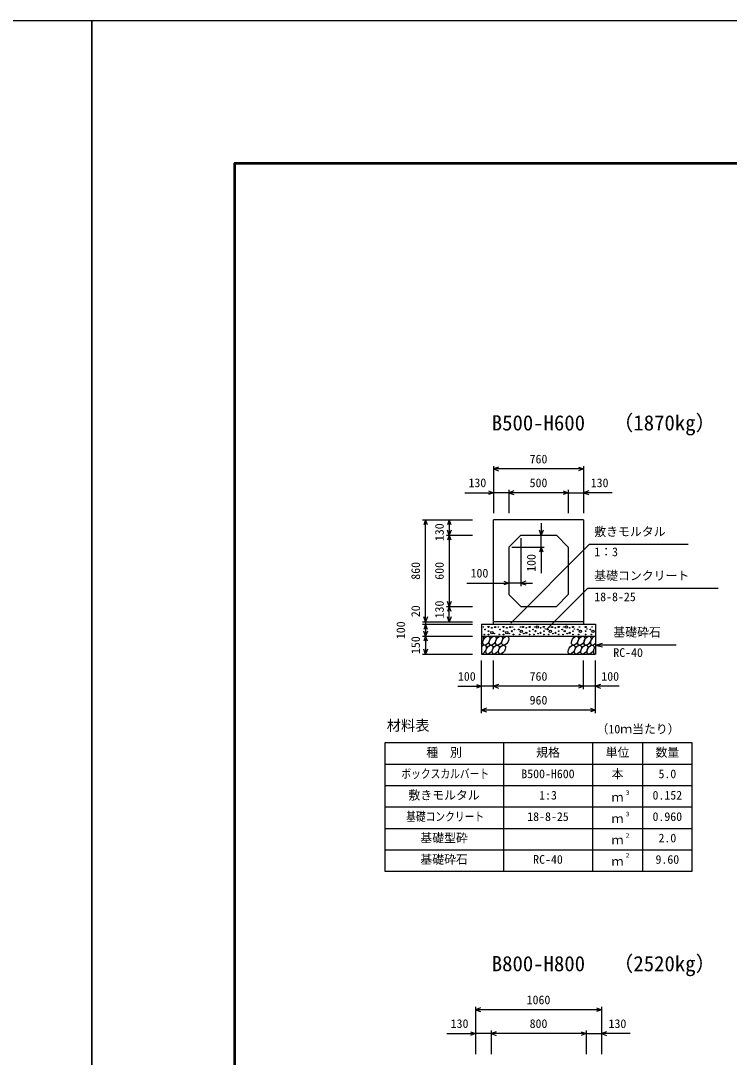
# Model space of a CAD drawing. Units: millimetres, scale not verified. Extents: x -50400 to 50400, y -17820 to 17820.
# Drawn here: x -600 to 5366, y 9099 to 17820 of the extents above; entities that cross this region are included whole.
import ezdxf
from ezdxf.enums import TextEntityAlignment as Align

# ---------------------------------------------------------------- set-up
doc = ezdxf.new("R2010")
doc.units = ezdxf.units.MM
doc.header["$LTSCALE"] = 60
for name, color, linetype, lineweight in [('0-0_DIM', 7, 'Continuous', 25), ('0-1_Defpoints', 5, 'Continuous', 25), ('0-2_HATCH', 6, 'Continuous', 25), ('0-3_HYO', 3, 'Continuous', 25), ('0-4_HYO2', 4, 'Continuous', 25), ('0-5_OUTLINE', 3, 'Continuous', 25), ('0-7_TXT', 7, 'Continuous', 25), ('0-8_WAKU', 3, 'Continuous', 25)]:
    doc.layers.add(name, color=color, linetype=linetype, lineweight=lineweight)
doc.styles.add('ＭＳ ゴシック', font='')
doc.styles.get('ＭＳ ゴシック').set_extended_font_data('MS Gothic')

msp = doc.modelspace()

# ---------------------------------------------------------------- linework, layer by layer
at = {"layer": '0-0_DIM'}
for p, q in [((3379.98, 14073.78), (3379.98, 13676.89)), ((4139.98, 14048.78), (3379.98, 14048.78)), ((4139.98, 14073.78), (4139.98, 13676.89)), ((3509.98, 13873.78), (3509.98, 13676.89)), ((4009.98, 13873.78), (4009.98, 13676.89)), ((3139.24, 13848.78), (3379.98, 13848.78)), ((3509.98, 13848.78), (3379.98, 13848.78)), ((4009.98, 13848.78), (3509.98, 13848.78)), ((4009.98, 13848.78), (4139.98, 13848.78)), ((4380.73, 13848.78), (4139.98, 13848.78)), ((2783.88, 13621.89), (3204.98, 13621.89)), ((2808.88, 12761.89), (2808.88, 13621.89)), ((3008.88, 13621.89), (3008.88, 13491.89)), ((3782.46, 13591.89), (3782.46, 13491.89)), ((2983.88, 13491.89), (3204.98, 13491.89)), ((3008.88, 13491.89), (3008.88, 12891.89)), ((3609.98, 13466.89), (3609.98, 13063.87)), ((3782.46, 13391.89), (3782.46, 13491.89)), ((3526.2, 12752.55), (4186.48, 13412.83)), ((3534.98, 13391.89), (3807.46, 13391.89)), ((3782.46, 13391.89), (3782.46, 13171.01)), ((5018.89, 13412.83), (4186.48, 13412.83)), ((3155.88, 13088.87), (3509.98, 13088.87)), ((3609.98, 13088.87), (3509.98, 13088.87)), ((3609.98, 13088.87), (3709.98, 13088.87)), ((3828.01, 12698.16), (4172.07, 13042.22)), ((5271.62, 13042.22), (4172.07, 13042.22)), ((2983.88, 12891.89), (3204.98, 12891.89)), ((3008.88, 12761.89), (3008.88, 12891.89)), ((2783.88, 12761.89), (3204.98, 12761.89)), ((2783.88, 12741.89), (3204.98, 12741.89)), ((2808.88, 12761.89), (2808.88, 12741.89)), ((2808.88, 12741.89), (2808.88, 12641.89)), ((2783.88, 12641.89), (3204.98, 12641.89)), ((2808.88, 12641.89), (2808.88, 12491.89)), ((4239.98, 12566.89), (4297.94, 12582.42)), ((4919.79, 12566.89), (4239.98, 12566.89)), ((4239.98, 12566.89), (4297.94, 12551.36)), ((2783.88, 12491.89), (3204.98, 12491.89)), ((3279.98, 11995.28), (3279.98, 12436.89)), ((3379.98, 12195.28), (3379.98, 12436.89)), ((4139.98, 12195.28), (4139.98, 12436.89)), ((4139.98, 12195.28), (4139.98, 12436.89)), ((4239.98, 11995.28), (4239.98, 12436.89)), ((3080.44, 12220.28), (3279.98, 12220.28)), ((3379.98, 12220.28), (3279.98, 12220.28)), ((4139.98, 12220.28), (3379.98, 12220.28)), ((4239.98, 12220.28), (4139.98, 12220.28)), ((4439.53, 12220.28), (4239.98, 12220.28)), ((4239.98, 12020.28), (3279.98, 12020.28)), ((3229.98, 9523.78), (3229.98, 9126.89)), ((4289.98, 9523.78), (4289.98, 9126.89)), ((4289.98, 9498.78), (3229.98, 9498.78)), ((2989.24, 9298.78), (3229.98, 9298.78)), ((3359.98, 9298.78), (3229.98, 9298.78)), ((3359.98, 9323.78), (3359.98, 9126.89)), ((4159.98, 9298.78), (3359.98, 9298.78)), ((4159.98, 9323.78), (4159.98, 9126.89)), ((4159.98, 9298.78), (4289.98, 9298.78)), ((4530.73, 9298.78), (4289.98, 9298.78))]:
    msp.add_line(p, q, dxfattribs=at)
for points in [[(3422.27, 14064.17), (3379.98, 14048.78), (3422.27, 14033.39)], [(4097.7, 14064.17), (4139.98, 14048.78), (4097.7, 14033.39)], [(3337.7, 13864.17), (3379.98, 13848.78), (3337.7, 13833.39)], [(3552.27, 13864.17), (3509.98, 13848.78), (3552.27, 13833.39)], [(3967.7, 13864.17), (4009.98, 13848.78), (3967.7, 13833.39)], [(4182.27, 13864.17), (4139.98, 13848.78), (4182.27, 13833.39)], [(2824.27, 13579.6), (2808.88, 13621.89), (2793.49, 13579.6)], [(3024.27, 13579.6), (3008.88, 13621.89), (2993.49, 13579.6)], [(3024.27, 13534.17), (3008.88, 13491.89), (2993.49, 13534.17)], [(3797.85, 13534.17), (3782.46, 13491.89), (3767.07, 13534.17)], [(3024.27, 13449.6), (3008.88, 13491.89), (2993.49, 13449.6)], [(3797.85, 13349.6), (3782.46, 13391.89), (3767.07, 13349.6)], [(3467.7, 13104.26), (3509.98, 13088.87), (3467.7, 13073.48)], [(3652.27, 13104.26), (3609.98, 13088.87), (3652.27, 13073.48)], [(3024.27, 12934.17), (3008.88, 12891.89), (2993.49, 12934.17)], [(3024.27, 12849.6), (3008.88, 12891.89), (2993.49, 12849.6)], [(2824.27, 12804.17), (2808.88, 12761.89), (2793.49, 12804.17)], [(2824.27, 12699.6), (2808.88, 12741.89), (2793.49, 12699.6)], [(3024.27, 12804.17), (3008.88, 12761.89), (2993.49, 12804.17)], [(2824.27, 12684.17), (2808.88, 12641.89), (2793.49, 12684.17)], [(2824.27, 12599.6), (2808.88, 12641.89), (2793.49, 12599.6)], [(2824.27, 12534.17), (2808.88, 12491.89), (2793.49, 12534.17)], [(3237.7, 12235.67), (3279.98, 12220.28), (3237.7, 12204.88)], [(3422.27, 12235.67), (3379.98, 12220.28), (3422.27, 12204.88)], [(4097.7, 12235.67), (4139.98, 12220.28), (4097.7, 12204.88)], [(4282.27, 12235.67), (4239.98, 12220.28), (4282.27, 12204.88)], [(3322.27, 12035.67), (3279.98, 12020.28), (3322.27, 12004.88)], [(4197.7, 12035.67), (4239.98, 12020.28), (4197.7, 12004.88)], [(3272.27, 9514.17), (3229.98, 9498.78), (3272.27, 9483.39)], [(4247.7, 9514.17), (4289.98, 9498.78), (4247.7, 9483.39)], [(3187.7, 9314.17), (3229.98, 9298.78), (3187.7, 9283.39)], [(3402.27, 9314.17), (3359.98, 9298.78), (3402.27, 9283.39)], [(4117.7, 9314.17), (4159.98, 9298.78), (4117.7, 9283.39)], [(4332.27, 9314.17), (4289.98, 9298.78), (4332.27, 9283.39)]]:
    msp.add_lwpolyline(points, dxfattribs=at)
at = {"layer": '0-1_Defpoints'}
for points in [[(-50400, -17820), (0, -17820), (0, 17820), (-50400, 17820)], [(0, -17820), (50400, -17820), (50400, 17820), (0, 17820)]]:
    msp.add_lwpolyline(points, close=True, dxfattribs=at)
at = {"layer": '0-2_HATCH'}
for centre, radius in [((3295.95, 12719.07), 2.5), ((3302.96, 12656.04), 2.5), ((3309.97, 12698.05), 2.5), ((3338.84, 12719.94), 5), ((3338.84, 12684.05), 2.5), ((3338.84, 12656.04), 2.5), ((3366.88, 12670.92), 10), ((3366.88, 12712.06), 2.5), ((3387.91, 12663.91), 2.5), ((3394.92, 12719.07), 5), ((3422.05, 12719.07), 2.5), ((3429.06, 12656.04), 2.5), ((3436.07, 12698.05), 2.5), ((3464.95, 12719.94), 5), ((3464.95, 12684.05), 2.5), ((3464.95, 12656.04), 2.5), ((3492.99, 12670.92), 10), ((3492.99, 12712.06), 2.5), ((3514.01, 12663.91), 2.5), ((3521.02, 12719.07), 5), ((3535.04, 12684.05), 5), ((3542.05, 12719.07), 2.5), ((3549.06, 12656.04), 2.5), ((3556.07, 12698.05), 2.5), ((3593.89, 12698.05), 2.5), ((3600.9, 12656.04), 2.5), ((3614.92, 12684.05), 10), ((3607.91, 12719.07), 2.5), ((3628.94, 12719.07), 5), ((3635.95, 12663.91), 2.5), ((3656.98, 12670.92), 5), ((3656.98, 12712.06), 2.5), ((3685.01, 12719.94), 5), ((3685.01, 12684.05), 2.5), ((3685.01, 12656.04), 2.5), ((3713.89, 12698.05), 2.5), ((3720.9, 12656.04), 2.5), ((3727.91, 12719.07), 2.5), ((3734.92, 12684.05), 5), ((3748.94, 12719.07), 10), ((3755.95, 12663.91), 2.5), ((3776.98, 12670.92), 5), ((3776.98, 12712.06), 2.5), ((3805.01, 12719.94), 5), ((3805.01, 12684.05), 2.5), ((3805.01, 12656.04), 2.5), ((3816.35, 12702.37), 2.5), ((3839.11, 12698.05), 2.5), ((3846.12, 12656.04), 2.5), ((3860.14, 12684.05), 10), ((3853.13, 12719.07), 2.5), ((3874.16, 12719.07), 5), ((3881.17, 12663.91), 2.5), ((3902.2, 12670.92), 5), ((3902.2, 12712.06), 2.5), ((3930.24, 12719.94), 5), ((3930.24, 12684.05), 2.5), ((3930.24, 12656.04), 2.5), ((3959.11, 12698.05), 2.5), ((3966.12, 12656.04), 2.5), ((3973.13, 12719.07), 2.5), ((3980.14, 12684.05), 5), ((3994.16, 12719.07), 10), ((4001.17, 12663.91), 2.5), ((4022.2, 12670.92), 5), ((4022.2, 12712.06), 2.5), ((4050.24, 12719.94), 5), ((4050.24, 12684.05), 2.5), ((4050.24, 12656.04), 2.5), ((4061.58, 12702.37), 2.5), ((4091.04, 12698.05), 2.5), ((4098.05, 12656.04), 2.5), ((4112.07, 12684.05), 10), ((4105.06, 12719.07), 2.5), ((4156.34, 12719.94), 5), ((4156.34, 12684.05), 2.5), ((4156.34, 12656.04), 2.5), ((4167.68, 12702.37), 2.5), ((4197.14, 12698.05), 2.5), ((4204.15, 12656.04), 2.5), ((4218.17, 12684.05), 10), ((4211.16, 12719.07), 2.5)]:
    msp.add_circle(centre, radius, dxfattribs=at)
for centre in [(3320.83, 12604.37), (3374.03, 12604.37), (3427.24, 12604.37), (3480.45, 12604.37), (4066.5, 12604.37), (4119.71, 12604.37), (4172.91, 12604.37), (3346.15, 12529.38), (3399.35, 12529.38), (3452.56, 12529.38), (4038.61, 12529.38), (4091.82, 12529.38), (4145.03, 12529.38), (4198.23, 12529.38)]:
    msp.add_ellipse(centre, major_axis=(21.81, 35.31), ratio=0.5792, dxfattribs=at)
for centre, start_param, end_param in [((3267.62, 12604.37), 4.385593, 6.6745444), ((3292.94, 12529.38), 3.5111464, 7.548991), ((4226.12, 12604.37), 0.3357715, 4.4411806), ((4251.44, 12529.38), 1.2110787, 3.5658734)]:
    msp.add_ellipse(centre, major_axis=(21.81, 35.31), ratio=0.5792, start_param=start_param, end_param=end_param, dxfattribs=at)
at = {"layer": '0-3_HYO'}
for p, q in [((3464.98, 11745.28), (3464.98, 10665.28)), ((4214.98, 11745.28), (4214.98, 10665.28)), ((4634.98, 11745.28), (4634.98, 10665.28)), ((2464.98, 11565.28), (5054.98, 11565.28))]:
    msp.add_line(p, q, dxfattribs=at)
msp.add_lwpolyline([(2464.98, 10665.28), (5054.98, 10665.28), (5054.98, 11745.28), (2464.98, 11745.28)], close=True, dxfattribs=at)
at = {"layer": '0-4_HYO2'}
for p, q in [((2464.98, 11385.28), (5054.98, 11385.28)), ((2464.98, 11205.28), (5054.98, 11205.28)), ((2464.98, 11025.28), (5054.98, 11025.28)), ((2464.98, 10845.28), (5054.98, 10845.28))]:
    msp.add_line(p, q, dxfattribs=at)
at = {"layer": '0-5_OUTLINE'}
for p, q in [((3379.98, 12741.89), (3379.98, 13621.89)), ((4139.98, 13621.89), (3379.98, 13621.89)), ((4139.98, 13621.89), (4139.98, 12741.89)), ((3909.98, 13491.89), (4009.98, 13391.89)), ((3509.98, 13391.89), (3509.98, 12991.89)), ((4009.98, 13391.89), (4009.98, 12991.89)), ((3609.98, 12891.89), (3509.98, 12991.89)), ((3909.98, 12891.89), (4009.98, 12991.89)), ((3609.98, 12891.89), (3909.98, 12891.89)), ((3279.98, 12741.89), (3279.98, 12491.89)), ((3279.98, 12741.89), (4239.98, 12741.89)), ((4139.98, 12761.89), (3379.98, 12761.89)), ((4239.98, 12741.89), (4239.98, 12491.89)), ((3279.98, 12641.89), (4239.98, 12641.89)), ((3279.98, 12491.89), (4239.98, 12491.89))]:
    msp.add_line(p, q, dxfattribs=at)
msp.add_lwpolyline([(3509.98, 13391.89), (3609.98, 13491.89), (3909.98, 13491.89)], dxfattribs=at)
at = {"layer": '0-8_WAKU', "lineweight": 50}
msp.add_lwpolyline([(1200, -16620), (49200, -16620), (49200, 16620), (1200, 16620)], close=True, dxfattribs=at)

# ---------------------------------------------------------------- texts
at = {"layer": '0-0_DIM', "style": 'ＭＳ ゴシック'}
for s, p in [('760', (3684.98, 14073.78)), ('130', (3170.34, 13873.78)), ('500', (3684.98, 13873.78)), ('130', (4199.62, 13873.78)), ('敷きモルタル', (4229.33, 13462.83)), ('1：3', (4229.33, 13292.72)), ('100', (3187.84, 13113.87)), ('基礎コンクリート', (4229.33, 13092.22)), ('18-8-25', (4229.33, 12914.59)), ('基礎砕石', (4389.72, 12616.89)), ('RC-40', (4389.72, 12445.51)), ('100', (3081.34, 12245.28)), ('760', (3684.98, 12245.28)), ('100', (4288.62, 12245.28)), ('960', (3684.98, 12045.28)), ('1060', (3659.98, 9523.78)), ('130', (3020.34, 9323.78)), ('800', (3684.98, 9323.78)), ('130', (4349.62, 9323.78))]:
    msp.add_text(s, height=73.31, dxfattribs=at).set_placement(p, align=Align.BOTTOM_LEFT)
for s, p in [('130', (2983.88, 13441.89)), ('860', (2783.88, 13116.89)), ('600', (2983.88, 13116.89)), ('100', (3757.46, 13183.39)), ('130', (2983.88, 12791.89)), ('20', (2783.88, 12801.96)), ('100', (2658.88, 12616.89)), ('150', (2783.88, 12491.89))]:
    msp.add_text(s, height=73.31, rotation=90, dxfattribs=at).set_placement(p, align=Align.BOTTOM_LEFT)
at = {"layer": '0-7_TXT', "style": 'ＭＳ ゴシック'}
for s, height, p in [('B500-H600', 128.3, (3366.23, 14334.39)), ('（1870kg）', 128.3, (4383.57, 14334.39)), ('材料表', 87.98, (2481.65, 11820.28)), ('（10ｍ当たり）', 73.31, (4248.31, 11801.94)), ('種\u3000別', 73.31, (2814.98, 11605.28)), ('規格', 73.31, (3739.98, 11605.28)), ('単位', 73.31, (4324.98, 11605.28)), ('数量', 73.31, (4744.98, 11605.28)), ('B500-H600', 73.31, (3614.98, 11425.28)), ('本', 73.31, (4374.98, 11425.28)), ('5.0', 73.31, (4769.98, 11425.28)), ('敷きモルタル', 73.31, (2664.98, 11245.28)), ('1:3', 73.31, (3764.98, 11245.28)), ('３', 36.66, (4484.22, 11295.89)), ('0.152', 73.31, (4719.98, 11245.28)), ('ｍ', 73.31, (4374.98, 11228.61)), ('３', 36.66, (4484.22, 11115.89)), ('18-8-25', 73.31, (3664.98, 11065.28)), ('ｍ', 73.31, (4374.98, 11048.61)), ('0.960', 73.31, (4719.98, 11065.28)), ('基礎型砕', 73.31, (2764.98, 10885.28)), ('ｍ', 73.31, (4374.98, 10868.61)), ('２', 36.66, (4484.22, 10935.89)), ('2.0', 73.31, (4769.98, 10885.28)), ('２', 36.66, (4484.22, 10769.22)), ('基礎砕石', 73.31, (2764.98, 10705.28)), ('RC-40', 73.31, (3714.98, 10705.28)), ('ｍ', 73.31, (4374.98, 10688.61)), ('9.60', 73.31, (4744.98, 10705.28)), ('B800-H800', 128.3, (3366.23, 9784.39)), ('（2520kg）', 128.3, (4383.57, 9784.39))]:
    msp.add_text(s, height=height, dxfattribs=at).set_placement(p, align=Align.BOTTOM_LEFT)
at = {"layer": '0-7_TXT', "style": 'ＭＳ ゴシック', "width": 0.8}
for s, p in [('ボックスカルバート', (2604.98, 11425.28)), ('基礎コンクリート', (2644.98, 11065.28))]:
    msp.add_text(s, height=73.31, dxfattribs=at).set_placement(p, align=Align.BOTTOM_LEFT)

doc.saveas('drawing.dxf')
